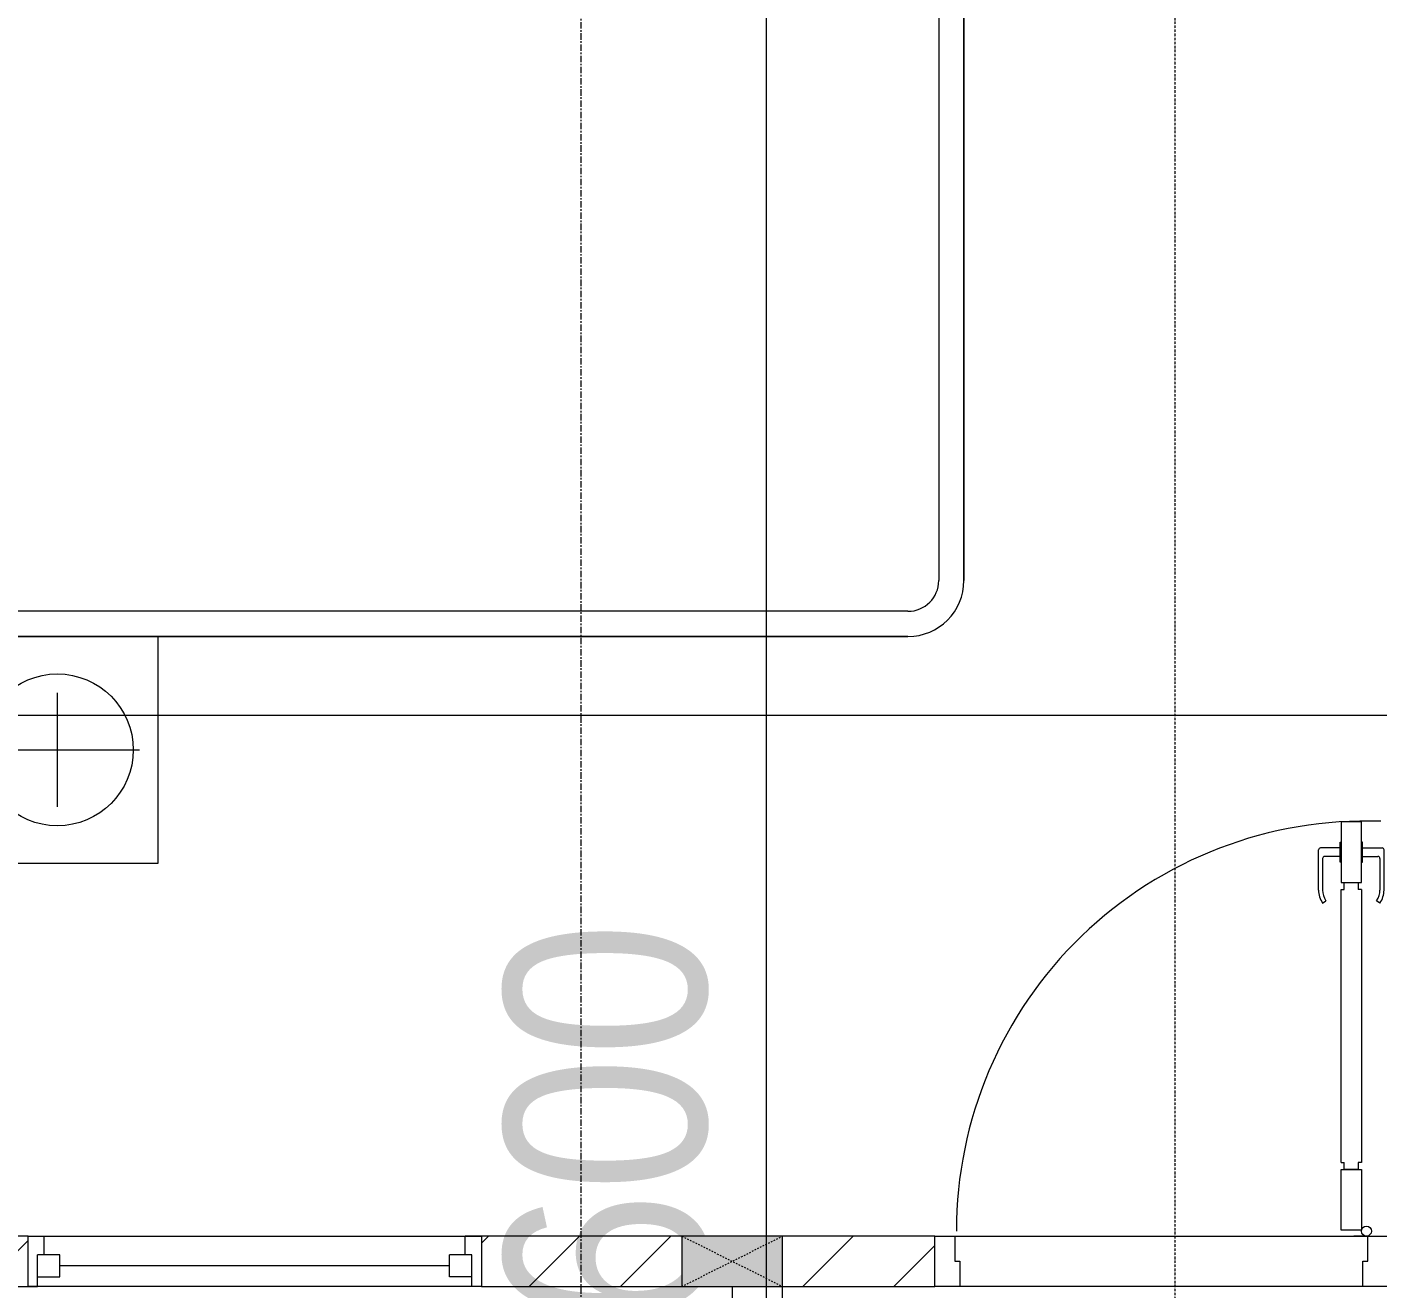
# Model space of a CAD drawing. Header units: millimetres. Extents: x 962 to 241049, y -15958 to 84407.
# Drawn here: x 108032 to 110714, y 28832 to 31337 of the extents above; entities that cross this region are included whole.
import ezdxf

# ---------------------------------------------------------------- set-up
doc = ezdxf.new("R2010")
doc.units = ezdxf.units.MM
for name, pattern in [('Dash', [6, 3, -3]), ('Dash Dot 3_16_', [7.9375, 4.7625, -1.5875, 0, -1.5875]), ('Grid Line', [22.225, 12.7, -3.175, 3.175, -3.175])]:
    doc.linetypes.add(name, pattern=pattern)
for name, color, linetype, lineweight in [('0-1', 7, 'Continuous', 5), ('A-ANNO-DIMS', 211, 'Continuous', 9), ('A-ANNO-DIMS-160', 211, 'Continuous', 9), ('A-DETL-GENF-1', 9, 'Continuous', 9), ('A-DOOR-1', 254, 'Continuous', 9), ('A-DOOR-2', 9, 'Continuous', 9), ('A-FLOR-2', 9, 'Continuous', 9), ('A-GLAZ-1', 254, 'Continuous', 9), ('A-GLAZ-2', 9, 'Continuous', 9), ('A-WALL-1', 253, 'Continuous', 18), ('A-WALL-2', 9, 'Continuous', 9), ('A-WALL-PATT-1', 10, 'Continuous', 9), ('G-ANNO-SYMB-1', 111, 'Dash Dot 3_16_', 18), ('I-FURN-1', 254, 'Continuous', 9), ('S-COLS', 52, 'Continuous', 9), ('S-COLS-4', 254, 'Continuous', 9), ('S-COLS-5', 253, 'Continuous', 18), ('S-COLS-HDLN-1', 9, 'Dash', 9), ('S-GRID-1', 1, 'Grid Line', 9)]:
    doc.layers.add(name, color=color, linetype=linetype, lineweight=lineweight)
doc.styles.add('UTM Avo', font='UTM Avo.ttf', dxfattribs={"width": 0.9, "height": 400})
doc.dimstyles.new('1_Dim_chi_tiet_2_5', dxfattribs={"dimscale": 304.8, "dimtxt": 399.720379, "dimasz": 0.629921, "dimexe": 0.524934, "dimexo": 0.0625, "dimgap": 0.052493, "dimtad": 1, "dimdec": 0, "dimrnd": 5, "dimzin": 0, "dimdsep": 46, "dimtxsty": 'UTM Avo', "dimblk1": 'OBLIQUE', "dimblk2": 'OBLIQUE', "dimsah": 1, "dimcen": 0.09, "dimdle": 0.524934, "dimazin": 0, "dimtfac": 1, "dimtdec": 4, "dimtix": 1, "dimtmove": 0, "dimatfit": 3, "dimfxl": 1.049869, "dimfxlon": 1, "dimtvp": 1, "dimtolj": 1, "dimtzin": 0, "dimarcsym": 2})
pattern_1 = [(45, (0, 0), (-90.50967, 90.50967), [])]

# ---------------------------------------------------------------- blocks, each defined once
blk = doc.blocks.new('DOOR_CW_01 CANH MO-PANEL KINH - DIW_01-900x2200-CỬA GỖ VÂN LAMINATE-553375-TKCS_MB TẦNG 1')
at = {"layer": 'A-DETL-GENF-1'}
for p, q in [((-397, -182), (-397, -62)), ((-397, -62), (-357, -62)), ((-357, -62), (-357, -182)), ((-357, -182), (-397, -182)), ((-391, -196), (-391, -182)), ((-391, -182), (-363, -182)), ((-363, -182), (-363, -196)), ((-397, -196), (-391, -196)), ((-397, -738), (-397, -196)), ((-357, -196), (-363, -196)), ((-357, -196), (-357, -738)), ((-433.9, -711.2), (-427.3, -715.8)), ((-320.1, -711.2), (-326.7, -715.8)), ((-442, -737), (-442, -816.5)), ((-434, -799.5), (-434, -737)), ((-397, -738), (-391, -738)), ((-391, -752), (-391, -738)), ((-357, -738), (-363, -738)), ((-363, -738), (-363, -752)), ((-320, -799.5), (-320, -737)), ((-312, -737), (-312, -816.5)), ((-357, -752), (-397, -752)), ((-397, -752), (-397, -872)), ((-363, -752), (-391, -752)), ((-357, -872), (-357, -752)), ((-399, -803.5), (-430, -803.5)), ((-399, -792.2), (-399, -831.8)), ((-397, -792.2), (-399, -792.2)), ((-397, -792.2), (-397, -831.8)), ((-357, -792.2), (-357, -831.8)), ((-357, -792.2), (-355, -792.2)), ((-355, -792.2), (-355, -831.8)), ((-355, -803.5), (-324, -803.5)), ((-399, -820.5), (-438, -820.5)), ((-355, -820.5), (-316, -820.5)), ((-399, -831.8), (-397, -831.8)), ((-355, -831.8), (-357, -831.8)), ((-397, -872), (-357, -872))]:
    blk.add_line(p, q, dxfattribs=at)
blk.add_circle((-407, -60), 10, dxfattribs=at)
for centre, radius, start, end in [((-407, -60), 814, 268, 0), ((-397, -737), 45, 145, 180), ((-397, -737), 37, 145, 180), ((-357, -737), 37, 0, 35), ((-357, -737), 45, 360, 35), ((-430, -799.5), 4, 180, 270), ((-324, -799.5), 4, 270, 0), ((-438, -816.5), 4, 180, 270), ((-316, -816.5), 4, 270, 0)]:
    blk.add_arc(centre, radius, start, end, dxfattribs=at)
at = {"layer": 'A-DOOR-2'}
for p, q in [((-450, -50), (-450, 50)), ((-450, 50), (-400, 50)), ((-400, 50), (-400, 0)), ((400, 0), (400, 50)), ((400, 50), (450, 50)), ((450, 50), (450, -50)), ((-410, 0), (-410, -50)), ((-400, 0), (-410, 0)), ((410, 0), (400, 0)), ((410, -50), (410, 0)), ((-410, -50), (-450, -50)), ((-407, -50), (-382, -50)), ((450, -50), (410, -50))]:
    blk.add_line(p, q, dxfattribs=at)
blk = doc.blocks.new('M_Fixed - 900 x 1400-553070-TKCS_MB TẦNG 1')
at = {"layer": 'A-GLAZ-2'}
for p, q in [((-450, 63), (-431, 63)), ((-431, 63), (-431, 0)), ((431, 63), (431, 0)), ((448.9, 63), (431, 63)), ((-431, 44), (-387, 44)), ((-387, 44), (-387, 0)), ((387, 44), (387, 0)), ((431, 44), (387, 44)), ((-387, 22), (387, 22)), ((-431, 0), (-387, 0)), ((-418, 0), (-418, -37)), ((387, 0), (431, 0)), ((418, 0), (418, -37)), ((-450, -37), (-418, -37)), ((450, -37), (418, -37))]:
    blk.add_line(p, q, dxfattribs=at)
blk = doc.blocks.new('GIUONG NGU-2TAB-1600x2000 - GIUONG NGU-2TAB-1600x2000-842839-TKCS_MB TẦNG 1')
at = {"layer": 'I-FURN-1'}
for p, q in [((8.5, -50), (8.5, -450.3)), ((8.5, -50), (8.5, -450.3)), ((458.5, -450.3), (458.5, -50)), ((458.5, -50), (458.5, -1938.9)), ((458.5, -1938.9), (458.5, -50)), ((458.5, -450.3), (458.5, -50)), ((233.5, -86.8), (233.5, -413.5)), ((508.5, -1938.9), (508.5, -100)), ((120.2, -250.2), (346.8, -250.2)), ((8.5, -450.3), (458.5, -450.3)), ((8.5, -450.3), (458.5, -450.3)), ((1997.1, -2000), (569.6, -2000)), ((569.6, -2050), (1997.1, -2050)), ((1997.1, -2050), (569.6, -2050))]:
    blk.add_line(p, q, dxfattribs=at)
blk.add_circle((233.5, -250.2), 150.7, dxfattribs=at)
for radius in [111.1, 111.1, 61.1]:
    blk.add_arc((569.6, -1938.9), radius, 180, 270, dxfattribs=at)
blk = doc.blocks.new('G1_SOF - BO TRU - 100x200-745959-TKCS_MB TẦNG 1')
at = {"layer": 'S-COLS'}
blk.add_hatch(color=256, dxfattribs=at).paths.add_polyline_path([(50, -100), (50, 100), (-50, 100), (-50, -100)])
at = {"layer": 'S-COLS-5'}
for p, q in [((50, 100), (-50, 100)), ((-50, 100), (-50, -100)), ((50, -100), (50, 100)), ((-50, -100), (50, -100))]:
    blk.add_line(p, q, dxfattribs=at)
at = {"layer": 'S-COLS-HDLN-1'}
for p, q in [((50, 100), (-50, -100)), ((-50, 100), (50, -100))]:
    blk.add_line(p, q, dxfattribs=at)
blk = doc.blocks.new('NCV_TKTC_TANG 1_rvt-1-TKCS_MB TẦNG 1')
at = {"layer": 'A-WALL-PATT-1'}
h = blk.add_hatch(dxfattribs=at)
h.set_pattern_fill('FP_1', color=256, style=0, pattern_type=2)
h.set_pattern_definition(pattern_1)
h.paths.add_polyline_path([(49452.6, 28836.9), (49452.6, 28936.9), (48654.2, 28936.9), (48654.2, 28836.9)])
h.paths.add_polyline_path([(47854.2, 28836.9), (47854.2, 28936.9), (47554.6, 28936.9), (47554.6, 28836.9)])
h.paths.add_polyline_path([(46443.4, 28836.9), (46654.6, 28836.9), (46654.6, 28936.9), (46352.6, 28936.9), (46352.6, 28836.9)])
h.paths.add_polyline_path([(46152.6, 28836.9), (46152.6, 28936.9), (45754.6, 28936.9), (45754.6, 28836.9)])
h.paths.add_polyline_path([(44652.6, 28836.9), (44854.6, 28836.9), (44854.6, 28936.9), (44652.6, 28936.9)])
h = blk.add_hatch(dxfattribs=at)
h.set_pattern_fill('FP_1', color=256, style=0, pattern_type=2)
h.set_pattern_definition(pattern_1)
h.paths.add_polyline_path([(46352.6, 27836.9), (46352.6, 27886.9), (46252.6, 27886.9), (46252.6, 27836.9)])
h.paths.add_polyline_path([(46352.6, 28786.9), (46352.6, 28836.9), (46252.6, 28836.9), (46252.6, 28786.9)])
at = {"layer": 'A-FLOR-2'}
for p, q in [((46694.6, 28936.9), (47514.6, 28936.9)), ((47504.6, 28836.9), (46704.6, 28836.9))]:
    blk.add_line(p, q, dxfattribs=at)
at = {"layer": 'A-WALL-1'}
for p, q in [((44854.6, 28936.9), (44652.6, 28936.9)), ((44854.6, 28836.9), (44854.6, 28936.9)), ((46152.6, 28936.9), (45754.6, 28936.9)), ((45754.6, 28936.9), (45754.6, 28836.9)), ((46654.6, 28936.9), (46352.6, 28936.9)), ((46654.6, 28836.9), (46654.6, 28936.9)), ((44652.6, 28836.9), (44854.6, 28836.9)), ((45754.6, 28836.9), (46152.6, 28836.9)), ((46252.6, 28836.9), (46252.6, 28786.9)), ((46352.6, 28836.9), (46654.6, 28836.9)), ((46352.6, 28786.9), (46352.6, 28836.9))]:
    blk.add_line(p, q, dxfattribs=at)
at = {"layer": 'A-WALL-2'}
for p, q in [((44854.6, 28936.9), (45754.6, 28936.9)), ((46694.6, 28936.9), (47514.6, 28936.9)), ((45754.6, 28836.9), (44854.6, 28836.9)), ((47504.6, 28836.9), (46704.6, 28836.9))]:
    blk.add_line(p, q, dxfattribs=at)
at = {"layer": 'A-DOOR-1', "rotation": 180}
blk.add_blockref('DOOR_CW_01 CANH MO-PANEL KINH - DIW_01-900x2200-CỬA GỖ VÂN LAMINATE-553375-TKCS_MB TẦNG 1', (47104.6, 28886.9), dxfattribs=at)
at = {"layer": 'A-GLAZ-1', "rotation": 180}
blk.add_blockref('M_Fixed - 900 x 1400-553070-TKCS_MB TẦNG 1', (45304.6, 28899.9), dxfattribs=at)
at = {"layer": 'I-FURN-1', "rotation": 90.00000000000065}
blk.add_blockref('GIUONG NGU-2TAB-1600x2000 - GIUONG NGU-2TAB-1600x2000-842839-TKCS_MB TẦNG 1', (44662.6, 29668.6), dxfattribs=at)
at = {"layer": 'S-COLS-4', "rotation": 89.99999999999945}
blk.add_blockref('G1_SOF - BO TRU - 100x200-745959-TKCS_MB TẦNG 1', (46252.6, 28886.9), dxfattribs=at)
blk = doc.blocks.new('DIMBLOCK188-TKCS_MB TẦNG 1')
at = {"layer": 'A-ANNO-DIMS-160'}
for p, q in [((107831.6, 30290.8), (107831.6, 29810.8)), ((107831.6, 29970.8), (107831.6, 30290.8)), ((115831.6, 30290.8), (115831.6, 29810.8)), ((115831.6, 29970.8), (115831.6, 30290.8)), ((107671.6, 29970.8), (115991.6, 29970.8))]:
    blk.add_line(p, q, dxfattribs=at)
at = {"layer": 'A-ANNO-DIMS-160', "lineweight": 25}
for p, q in [((107831.6, 29970.8), (107927.6, 30066.8)), ((115831.6, 29970.8), (115927.6, 30066.8)), ((107831.6, 29970.8), (107735.6, 29874.8)), ((115831.6, 29970.8), (115735.6, 29874.8))]:
    blk.add_line(p, q, dxfattribs=at)
at = {"layer": 'A-ANNO-DIMS-160', "color": 0, "insert": (111283.8, 30490.4), "char_height": 400, "width": 1314.636, "attachment_point": 1, "line_spacing_factor": 1.110334, "style": 'UTM Avo'}
blk.add_mtext('8000', dxfattribs=at)
blk = doc.blocks.new('_Oblique')
at = {"color": 0, "linetype": 'ByBlock', "lineweight": -2}
blk.add_line((-0.5, -0.5), (0.5, 0.5), dxfattribs=at)
blk = doc.blocks.new('DIMBLOCK191-TKCS_MB TẦNG 1')
at = {"layer": 'A-ANNO-DIMS-160'}
for p, q in [((109499.1, 33497.4), (109499.1, 24577.4)), ((109819.1, 33337.4), (109339.1, 33337.4)), ((109499.1, 33337.4), (109819.1, 33337.4)), ((109819.1, 24737.4), (109339.1, 24737.4)), ((109499.1, 24737.4), (109819.1, 24737.4))]:
    blk.add_line(p, q, dxfattribs=at)
at = {"layer": 'A-ANNO-DIMS-160', "lineweight": 25}
for p, q in [((109499.1, 33337.4), (109403.1, 33433.4)), ((109499.1, 33337.4), (109595.1, 33241.4)), ((109499.1, 24737.4), (109403.1, 24833.4)), ((109499.1, 24737.4), (109595.1, 24641.4))]:
    blk.add_line(p, q, dxfattribs=at)
at = {"layer": 'A-ANNO-DIMS-160', "color": 0, "insert": (108979.5, 28489.6), "char_height": 400, "width": 1314.636, "attachment_point": 1, "rotation": 90, "line_spacing_factor": 1.110334, "style": 'UTM Avo'}
blk.add_mtext('8600', dxfattribs=at)

msp = doc.modelspace()

# ---------------------------------------------------------------- linework, layer by layer
at = {"layer": 'G-ANNO-SYMB-1'}
msp.add_line((110310.4, 84025.7), (110310.4, 9773.9), dxfattribs=at)
at = {"layer": 'S-GRID-1'}
msp.add_line((109131.6, 15532), (109131.6, 78459.2), dxfattribs=at)

# ---------------------------------------------------------------- block references
at = {"layer": '0-1'}
msp.add_blockref('NCV_TKTC_TANG 1_rvt-1-TKCS_MB TẦNG 1', (63179, 0), dxfattribs=at)

# ---------------------------------------------------------------- dimensions: what is measured, and where the dimension line sits
at = {"layer": 'A-ANNO-DIMS'}
dim = msp.add_linear_dim(base=(109499.1, 24737.4), p1=(109819.1, 33337.4), p2=(109819.1, 24737.4), angle=90, dimstyle='1_Dim_chi_tiet_2_5', override={"dimpost": '<>', "dimfxl": 8600}, dxfattribs=at)
dim.commit()
dim.dimension.update_dxf_attribs({"geometry": 'DIMBLOCK191-TKCS_MB TẦNG 1', "text_midpoint": (109276.1, 29037.4)})
dim = msp.add_linear_dim(base=(115831.6, 29970.8), p1=(107831.6, 30290.8), p2=(115831.6, 30290.8), dimstyle='1_Dim_chi_tiet_2_5', override={"dimpost": '<>', "dimfxl": 8000}, dxfattribs=at)
dim.commit()
dim.dimension.update_dxf_attribs({"geometry": 'DIMBLOCK188-TKCS_MB TẦNG 1', "text_midpoint": (111831.6, 30193.8)})

doc.saveas('drawing.dxf')
